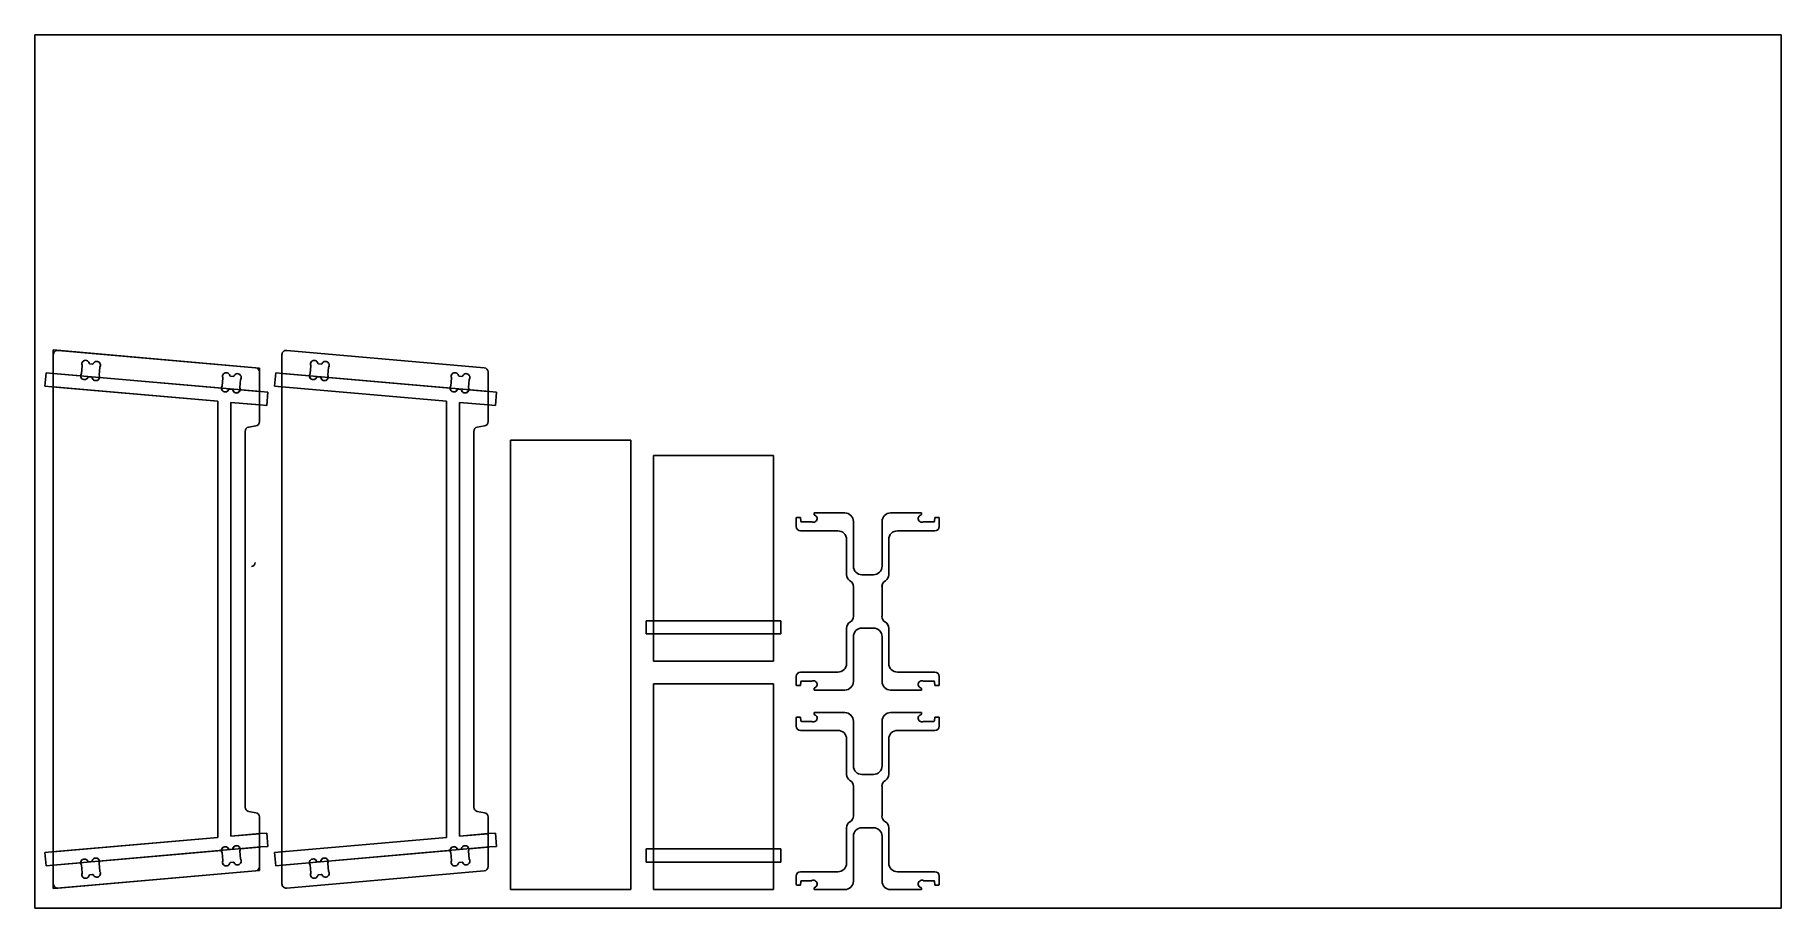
# Model space of a CAD drawing. Extents: x 0 to 2440, y 4 to 1224.
import ezdxf

# ---------------------------------------------------------------- set-up
doc = ezdxf.new("R2010")
doc.units = 0
doc.layers.get('0').update_dxf_attribs({"linetype": 'CONTINUOUS'})
for name, color, linetype in [('BOX_STOCK', 1, 'CONTINUOUS'), ('POCKETS', 171, 'CONTINUOUS'), ('PROFILES_INSIDE', 4, 'CONTINUOUS'), ('PROFILES_OUTSIDE', 6, 'CONTINUOUS')]:
    doc.layers.add(name, color=color, linetype=linetype)

msp = doc.modelspace()

# ---------------------------------------------------------------- linework, layer by layer
at = {"color": 7, "linetype": 'CONTINUOUS'}
for p, q in [((32.5, 783.6), (308.5, 759.4)), ((628, 759.4), (352, 783.6)), ((25.9, 751.4), (25.9, 777.6)), ((65.1, 750.9), (66.1, 762.3)), ((76.8, 764.8), (80.8, 764.5)), ((91, 760.1), (90, 748.7)), ((345.4, 777.6), (345.4, 751.4)), ((384.7, 750.9), (385.7, 762.3)), ((396.4, 764.8), (400.5, 764.4)), ((410.6, 760.1), (409.6, 748.7)), ((25.9, 751.4), (64.3, 748)), ((25.9, 751.4), (25.9, 732.6)), ((25.9, 83), (25.9, 732.6)), ((255.6, 712.5), (25.9, 732.6)), ((75.2, 746.5), (79.2, 746.2)), ((90.3, 745.7), (260.9, 730.8)), ((261.8, 733.7), (262.8, 745.1)), ((273.5, 747.6), (277.5, 747.2)), ((287.7, 742.9), (286.7, 731.5)), ((313.9, 753.4), (313.9, 726.2)), ((383.9, 748), (345.4, 751.4)), ((345.4, 732.6), (345.4, 751.4)), ((345.4, 732.6), (345.4, 83)), ((345.4, 732.6), (575.1, 712.5)), ((394.8, 746.5), (398.9, 746.2)), ((580.4, 730.8), (409.9, 745.7)), ((581.2, 733.7), (582.2, 745.1)), ((593, 747.6), (597, 747.2)), ((607.1, 742.9), (606.1, 731.5)), ((633.4, 726.2), (633.4, 753.4)), ((255.6, 103.1), (255.6, 712.5)), ((271.9, 729.3), (275.9, 729)), ((273.9, 710.9), (273.9, 104.7)), ((313.9, 707.4), (273.9, 710.9)), ((287, 728.5), (313.9, 726.2)), ((313.9, 707.4), (313.9, 726.2)), ((575.1, 712.5), (575.1, 103.1)), ((591.4, 729.3), (595.4, 729)), ((593.4, 104.7), (593.4, 710.9)), ((593.4, 710.9), (633.4, 707.4)), ((633.4, 726.2), (606.4, 728.5)), ((633.4, 726.2), (633.4, 707.4)), ((313.9, 707.4), (313.9, 684)), ((633.4, 684), (633.4, 707.4)), ((293.9, 145.3), (293.9, 670.4)), ((298.9, 676.3), (309, 678.1)), ((613.4, 670.4), (613.4, 145.3)), ((628.5, 678.1), (618.4, 676.3)), ((664.9, 658.1), (664.9, 30.1)), ((832.9, 658.1), (664.9, 658.1)), ((832.9, 30.1), (832.9, 658.1)), ((1032.4, 636.6), (864.4, 636.6)), ((864.4, 636.6), (864.4, 405.9)), ((1032.4, 405.9), (1032.4, 636.6)), ((1063.9, 549.2), (1063.9, 537.4)), ((1064.9, 550.2), (1070.1, 550.2)), ((1070.1, 550.2), (1070.5, 544.9)), ((1071.5, 543.9), (1085.4, 543.9)), ((1088.9, 556.4), (1088.9, 554.4)), ((1131.9, 556.4), (1088.9, 556.4)), ((1143.9, 482), (1143.9, 544.4)), ((1183.9, 544.4), (1183.9, 482)), ((1238.9, 556.4), (1195.9, 556.4)), ((1238.9, 554.4), (1238.9, 556.4)), ((1242.3, 543.9), (1256.3, 543.9)), ((1257.3, 544.9), (1257.6, 550.2)), ((1257.6, 550.2), (1262.9, 550.2)), ((1263.9, 537.4), (1263.9, 549.2)), ((1069.9, 531.4), (1122.3, 531.4)), ((1134.3, 519.4), (1134.3, 470)), ((1193.4, 470), (1193.4, 519.4)), ((1205.4, 531.4), (1257.9, 531.4)), ((1171.9, 470), (1155.9, 470)), ((1143.9, 453.5), (1143.9, 412)), ((1183.9, 412), (1183.9, 453.5)), ((1032.4, 405.9), (864.4, 405.9)), ((864.4, 387.7), (864.4, 405.9)), ((1032.4, 405.9), (1032.4, 387.7)), ((1134.3, 395.5), (1134.3, 346)), ((1155.9, 395.5), (1171.9, 395.5)), ((1193.4, 346), (1193.4, 395.5)), ((864.4, 387.7), (864.4, 349.1)), ((864.4, 387.7), (1032.4, 387.7)), ((1032.4, 349.1), (1032.4, 387.7)), ((1143.9, 321), (1143.9, 383.5)), ((1183.9, 383.5), (1183.9, 321)), ((864.4, 349.1), (1032.4, 349.1)), ((1032.4, 317.6), (864.4, 317.6)), ((864.4, 317.6), (864.4, 86.9)), ((1032.4, 86.9), (1032.4, 317.6)), ((1063.9, 328), (1063.9, 316.2)), ((1122.3, 334), (1069.9, 334)), ((1070.5, 320.6), (1070.1, 315.2)), ((1085.4, 321.5), (1071.5, 321.5)), ((1257.9, 334), (1205.4, 334)), ((1256.3, 321.5), (1242.3, 321.5)), ((1257.6, 315.2), (1257.3, 320.6)), ((1263.9, 316.2), (1263.9, 328)), ((1070.1, 315.2), (1064.9, 315.2)), ((1088.9, 311), (1088.9, 309)), ((1088.9, 309), (1131.9, 309)), ((1195.9, 309), (1238.9, 309)), ((1238.9, 309), (1238.9, 311)), ((1262.9, 315.2), (1257.6, 315.2)), ((1063.9, 270.3), (1063.9, 258.5)), ((1064.9, 271.3), (1070.1, 271.3)), ((1070.1, 271.3), (1070.5, 266)), ((1088.9, 277.5), (1088.9, 275.5)), ((1131.9, 277.5), (1088.9, 277.5)), ((1238.9, 277.5), (1195.9, 277.5)), ((1238.9, 275.5), (1238.9, 277.5)), ((1257.3, 266), (1257.6, 271.3)), ((1257.6, 271.3), (1262.9, 271.3)), ((1263.9, 258.5), (1263.9, 270.3)), ((1069.9, 252.5), (1122.3, 252.5)), ((1071.5, 265), (1085.4, 265)), ((1143.9, 203), (1143.9, 265.5)), ((1183.9, 265.5), (1183.9, 203)), ((1205.4, 252.5), (1257.9, 252.5)), ((1242.3, 265), (1256.3, 265)), ((1134.3, 240.5), (1134.3, 191)), ((1193.4, 191), (1193.4, 240.5)), ((1143.9, 174.5), (1143.9, 133.1)), ((1171.9, 191), (1155.9, 191)), ((1183.9, 133.1), (1183.9, 174.5)), ((309, 137.6), (298.9, 139.4)), ((313.9, 131.7), (313.9, 108.2)), ((618.4, 139.4), (628.5, 137.6)), ((633.4, 108.2), (633.4, 131.7)), ((25.9, 83), (255.6, 103.1)), ((273.9, 104.7), (313.9, 108.2)), ((313.9, 89.5), (313.9, 108.2)), ((575.1, 103.1), (345.4, 83)), ((633.4, 108.2), (593.4, 104.7)), ((633.4, 108.2), (633.4, 89.5)), ((1134.3, 116.6), (1134.3, 67.1)), ((1143.9, 42.1), (1143.9, 104.6)), ((1155.9, 116.6), (1171.9, 116.6)), ((1183.9, 104.6), (1183.9, 42.1)), ((1193.4, 67.1), (1193.4, 116.6)), ((25.9, 83), (25.9, 64.3)), ((260.9, 84.9), (90.3, 69.9)), ((262.8, 70.6), (261.8, 82)), ((275.9, 86.7), (271.9, 86.3)), ((286.7, 84.1), (287.7, 72.8)), ((313.9, 89.5), (287, 87.1)), ((313.9, 89.5), (313.9, 62.2)), ((345.4, 64.3), (345.4, 83)), ((409.9, 69.9), (580.4, 84.9)), ((582.2, 70.6), (581.2, 82)), ((595.4, 86.7), (591.4, 86.3)), ((606.1, 84.1), (607.1, 72.8)), ((606.4, 87.1), (633.4, 89.5)), ((633.4, 62.2), (633.4, 89.5)), ((864.4, 86.9), (1032.4, 86.9)), ((864.4, 68.6), (864.4, 86.9)), ((1032.4, 86.9), (1032.4, 68.6)), ((64.3, 67.6), (25.9, 64.3)), ((25.9, 38.1), (25.9, 64.3)), ((308.5, 56.2), (32.5, 32.1)), ((66.1, 53.4), (65.1, 64.8)), ((79.2, 69.5), (75.2, 69.1)), ((80.8, 51.2), (76.8, 50.8)), ((90, 66.9), (91, 55.6)), ((277.5, 68.4), (273.5, 68.1)), ((345.4, 64.3), (383.9, 67.7)), ((345.4, 64.3), (345.4, 38.1)), ((352, 32.1), (628, 56.2)), ((385.7, 53.4), (384.7, 64.8)), ((398.9, 69.5), (394.8, 69.1)), ((400.5, 51.2), (396.4, 50.9)), ((409.6, 66.9), (410.6, 55.6)), ((597, 68.4), (593, 68.1)), ((864.4, 68.6), (864.4, 30.1)), ((1032.4, 68.6), (864.4, 68.6)), ((1032.4, 30.1), (1032.4, 68.6)), ((1063.9, 49.1), (1063.9, 37.3)), ((1122.3, 55.1), (1069.9, 55.1)), ((1257.9, 55.1), (1205.4, 55.1)), ((1263.9, 37.3), (1263.9, 49.1)), ((664.9, 30.1), (832.9, 30.1)), ((864.4, 30.1), (1032.4, 30.1)), ((1070.1, 36.3), (1064.9, 36.3)), ((1070.5, 41.6), (1070.1, 36.3)), ((1085.4, 42.6), (1071.5, 42.6)), ((1088.9, 32.1), (1088.9, 30.1)), ((1088.9, 30.1), (1131.9, 30.1)), ((1195.9, 30.1), (1238.9, 30.1)), ((1238.9, 30.1), (1238.9, 32.1)), ((1256.3, 42.6), (1242.3, 42.6)), ((1257.6, 36.3), (1257.3, 41.6)), ((1262.9, 36.3), (1257.6, 36.3))]:
    msp.add_line(p, q, dxfattribs=at)
for centre, radius, start, end in [((31.9, 777.6), 6, 85, 180), ((351.4, 777.6), 6, 85, 180), ((70.9, 764.5), 5.17, 12.6005, 199.8878), ((65.1, 762.4), 1, 355, 19.8878), ((76.9, 765.8), 1, 192.6005, 265.0001), ((80.9, 765.5), 1, 265.0001, 337.3995), ((86.6, 763.1), 5.17, 330.1122, 157.3995), ((92, 760), 1, 150.1122, 175), ((307.9, 753.4), 6, 360, 85), ((390.5, 764.4), 5.17, 12.6005, 199.8878), ((384.7, 762.3), 1, 355, 19.8878), ((396.5, 765.8), 1, 192.6005, 265.0001), ((400.5, 765.4), 1, 265.0001, 337.3995), ((406.2, 763.1), 5.17, 330.1122, 157.3995), ((411.6, 760), 1, 150.1122, 175), ((627.4, 753.4), 6, 360, 85), ((69.4, 747.9), 5.17, 150.1121, 178.9447), ((69.4, 747.9), 5.17, 178.9447, 337.3995), ((64.1, 751), 1, 330.1121, 355), ((75.1, 745.5), 1, 85.0001, 157.3995), ((79.1, 745.2), 1, 12.6005, 85.0001), ((85.2, 746.5), 5.17, 192.6005, 351.0552), ((91, 748.6), 1, 175, 199.8879), ((85.2, 746.5), 5.17, 351.0552, 19.8879), ((266.1, 730.7), 5.17, 150.1121, 178.9447), ((260.8, 733.8), 1, 330.1121, 355), ((267.6, 747.2), 5.17, 12.6005, 199.8878), ((261.8, 745.1), 1, 355, 19.8878), ((273.6, 748.6), 1, 192.6005, 265.0001), ((277.6, 748.2), 1, 265.0001, 337.3995), ((283.3, 745.9), 5.17, 330.1122, 157.3995), ((288.7, 742.8), 1, 150.1122, 175), ((389, 747.9), 5.17, 150.1121, 178.9447), ((389, 747.9), 5.17, 178.9447, 337.3995), ((383.7, 751), 1, 330.1121, 355), ((394.7, 745.5), 1, 85.0001, 157.3995), ((398.8, 745.2), 1, 12.6005, 85.0001), ((404.8, 746.5), 5.17, 192.6005, 351.0552), ((410.6, 748.6), 1, 175, 199.8879), ((404.8, 746.5), 5.17, 351.0552, 19.8879), ((585.6, 730.7), 5.17, 150.1121, 178.9447), ((580.2, 733.8), 1, 330.1121, 355), ((587, 747.2), 5.17, 12.6005, 199.8878), ((581.2, 745.1), 1, 355, 19.8878), ((593.1, 748.6), 1, 192.6005, 265.0001), ((597.1, 748.2), 1, 265.0001, 337.3995), ((602.8, 745.9), 5.17, 330.1122, 157.3995), ((608.1, 742.8), 1, 150.1122, 175), ((266.1, 730.7), 5.17, 178.9447, 337.3995), ((271.8, 728.3), 1, 85.0001, 157.3995), ((275.8, 728), 1, 12.6005, 85.0001), ((281.9, 729.3), 5.17, 192.6005, 351.0552), ((287.7, 731.4), 1, 175, 199.8879), ((281.9, 729.3), 5.17, 351.0552, 19.8879), ((585.6, 730.7), 5.17, 178.9447, 337.3995), ((591.3, 728.3), 1, 85.0001, 157.3995), ((595.3, 728), 1, 12.6005, 85.0001), ((601.3, 729.3), 5.17, 192.6005, 351.0552), ((607.1, 731.4), 1, 175, 199.8879), ((601.3, 729.3), 5.17, 351.0552, 19.8879), ((307.9, 684), 6, 280, 360), ((627.4, 684), 6, 280, 360), ((299.9, 670.4), 6, 100, 180), ((619.4, 670.4), 6, 100, 180), ((1064.9, 549.2), 1, 90, 180), ((1069.9, 537.4), 6, 180, 270), ((1071.5, 544.9), 1, 183.6619, 270), ((1085.4, 542.9), 1, 65.1121, 90), ((1088, 548.5), 5.17, 245.1121, 72.3995), ((1089.9, 554.4), 1, 180, 252.3995), ((1131.9, 544.4), 12, 0, 90), ((1195.9, 544.4), 12, 90, 180), ((1239.7, 548.5), 5.17, 107.6005, 294.8879), ((1237.9, 554.4), 1, 287.6005, 0), ((1242.3, 542.9), 1, 90, 114.8879), ((1256.3, 544.9), 1, 270, 356.3381), ((1257.9, 537.4), 6, 270, 0), ((1262.9, 549.2), 1, 0, 90), ((1122.3, 519.4), 12, 0, 90), ((1205.4, 519.4), 12, 90, 180), ((1143.9, 470), 9.53, 180, 240), ((1155.9, 482), 12, 180, 270), ((1171.9, 482), 12, 270, 0), ((1183.9, 470), 9.52, 300, 0), ((1134.3, 453.5), 9.53, 0, 60), ((1193.4, 453.5), 9.52, 120, 180), ((1143.9, 395.5), 9.53, 120, 180), ((1134.3, 412), 9.53, 300, 0), ((1155.9, 383.5), 12, 90, 180), ((1171.9, 383.5), 12, 0, 90), ((1193.4, 412), 9.53, 180, 240), ((1183.9, 395.5), 9.52, 0, 60), ((1122.3, 346), 12, 270, 0), ((1205.4, 346), 12, 180, 270), ((1069.9, 328), 6, 90, 180), ((1071.5, 320.5), 1, 90, 176.3381), ((1085.4, 322.5), 1, 270, 294.8879), ((1088, 316.9), 5.17, 287.6005, 114.8879), ((1131.9, 321), 12, 270, 0), ((1195.9, 321), 12, 180, 270), ((1239.7, 316.9), 5.17, 65.1121, 252.3995), ((1242.3, 322.5), 1, 245.1121, 270), ((1256.3, 320.5), 1, 3.6619, 90), ((1257.9, 328), 6, 0, 90), ((1064.9, 316.2), 1, 180, 270), ((1089.9, 311), 1, 107.6005, 180), ((1237.9, 311), 1, 0, 72.3995), ((1262.9, 316.2), 1, 270, 0), ((1064.9, 270.3), 1, 90, 180), ((1088, 269.6), 5.17, 245.1121, 72.3995), ((1089.9, 275.5), 1, 180, 252.3995), ((1131.9, 265.5), 12, 0, 90), ((1195.9, 265.5), 12, 90, 180), ((1239.7, 269.6), 5.17, 107.6005, 294.8879), ((1237.9, 275.5), 1, 287.6005, 0), ((1262.9, 270.3), 1, 0, 90), ((1069.9, 258.5), 6, 180, 270), ((1071.5, 266), 1, 183.6619, 270), ((1085.4, 264), 1, 65.1121, 90), ((1122.3, 240.5), 12, 0, 90), ((1205.4, 240.5), 12, 90, 180), ((1242.3, 264), 1, 90, 114.8879), ((1256.3, 266), 1, 270, 356.3381), ((1257.9, 258.5), 6, 270, 0), ((1155.9, 203), 12, 180, 270), ((1171.9, 203), 12, 270, 0), ((1143.9, 191), 9.52, 180, 240), ((1134.3, 174.5), 9.53, 0, 60), ((1193.4, 174.5), 9.53, 120, 180), ((1183.9, 191), 9.53, 300, 0), ((299.9, 145.3), 6, 180, 260), ((307.9, 131.7), 6, 0, 80), ((619.4, 145.3), 6, 180, 260), ((627.4, 131.7), 6, 0, 80), ((1143.9, 116.6), 9.53, 120, 180), ((1134.3, 133.1), 9.53, 300, 0), ((1193.4, 133.1), 9.53, 180, 240), ((1183.9, 116.6), 9.53, 0, 60), ((1155.9, 104.6), 12, 90, 180), ((1171.9, 104.6), 12, 0, 90), ((85.2, 69.1), 5.17, 8.9447, 167.3995), ((266.1, 84.9), 5.17, 22.6005, 181.0552), ((266.1, 84.9), 5.17, 181.0552, 209.8878), ((260.8, 81.9), 1, 5, 29.8878), ((271.8, 87.3), 1, 202.6005, 275.0001), ((275.8, 87.7), 1, 275.0001, 347.3995), ((281.9, 86.3), 5.17, 8.9447, 167.3995), ((281.9, 86.3), 5.17, 340.1122, 8.9447), ((287.7, 84.2), 1, 160.1122, 185), ((404.8, 69.1), 5.17, 8.9447, 167.3995), ((585.6, 84.9), 5.17, 22.6005, 181.0552), ((585.6, 84.9), 5.17, 181.0552, 209.8878), ((580.2, 81.9), 1, 5, 29.8878), ((591.3, 87.3), 1, 202.6005, 275.0001), ((595.3, 87.7), 1, 275.0001, 347.3995), ((601.3, 86.3), 5.17, 8.9447, 167.3995), ((607.1, 84.2), 1, 160.1122, 185), ((601.3, 86.3), 5.17, 340.1122, 8.9447), ((69.4, 67.7), 5.17, 22.6005, 181.0552), ((69.4, 67.7), 5.17, 181.0552, 209.8878), ((64.1, 64.7), 1, 5, 29.8878), ((70.9, 51.2), 5.17, 160.1121, 347.3995), ((65.1, 53.3), 1, 340.1121, 5), ((75.1, 70.1), 1, 202.6005, 275.0001), ((76.9, 49.8), 1, 95.0001, 167.3995), ((79.1, 70.5), 1, 275.0001, 347.3995), ((80.9, 50.2), 1, 22.6005, 95.0001), ((86.6, 52.6), 5.17, 202.6005, 29.8879), ((85.2, 69.1), 5.17, 340.1122, 8.9447), ((91, 67), 1, 160.1122, 185), ((92, 55.6), 1, 185, 209.8879), ((267.6, 68.4), 5.17, 160.1121, 347.3995), ((261.8, 70.5), 1, 340.1121, 5), ((273.6, 67.1), 1, 95.0001, 167.3995), ((277.6, 67.4), 1, 22.6005, 95.0001), ((283.3, 69.8), 5.17, 202.6005, 29.8879), ((288.7, 72.9), 1, 185, 209.8879), ((307.9, 62.2), 6, 275, 0), ((389, 67.8), 5.17, 22.6005, 181.0552), ((389, 67.8), 5.17, 181.0552, 209.8878), ((383.7, 64.7), 1, 5, 29.8878), ((390.5, 51.2), 5.17, 160.1121, 347.3995), ((384.7, 53.3), 1, 340.1121, 5), ((394.7, 70.1), 1, 202.6005, 275.0001), ((396.5, 49.9), 1, 95.0001, 167.3995), ((398.8, 70.5), 1, 275.0001, 347.3995), ((400.5, 50.2), 1, 22.6005, 95.0001), ((406.2, 52.6), 5.17, 202.6005, 29.8879), ((410.6, 67), 1, 160.1122, 185), ((404.8, 69.1), 5.17, 340.1122, 8.9447), ((411.6, 55.7), 1, 185, 209.8879), ((587, 68.4), 5.17, 160.1121, 347.3995), ((581.2, 70.5), 1, 340.1121, 5), ((593.1, 67.1), 1, 95.0001, 167.3995), ((597.1, 67.4), 1, 22.6005, 95.0001), ((602.8, 69.8), 5.17, 202.6005, 29.8879), ((608.1, 72.9), 1, 185, 209.8879), ((627.4, 62.2), 6, 275, 0), ((1069.9, 49.1), 6, 90, 180), ((1122.3, 67.1), 12, 270, 0), ((1205.4, 67.1), 12, 180, 270), ((1257.9, 49.1), 6, 0, 90), ((31.9, 38.1), 6, 180, 275), ((351.4, 38.1), 6, 180, 275), ((1064.9, 37.3), 1, 180, 270), ((1071.5, 41.6), 1, 90, 176.3381), ((1085.4, 43.6), 1, 270, 294.8879), ((1088, 38), 5.17, 287.6005, 114.8879), ((1089.9, 32.1), 1, 107.6005, 180), ((1131.9, 42.1), 12, 270, 0), ((1195.9, 42.1), 12, 180, 270), ((1239.7, 38), 5.17, 65.1121, 252.3995), ((1237.9, 32.1), 1, 0, 72.3995), ((1242.3, 43.6), 1, 245.1121, 270), ((1256.3, 41.6), 1, 3.6619, 90), ((1262.9, 37.3), 1, 270, 0)]:
    msp.add_arc(centre, radius, start, end, dxfattribs=at)
at = {"layer": 'BOX_STOCK'}
for p, q in [((2440.2, 1224.3), (0.2, 1224.3)), ((0.2, 1224.3), (0.2, 4.3)), ((2440.2, 4.3), (2440.2, 1224.3)), ((0.2, 4.3), (2440.2, 4.3))]:
    msp.add_line(p, q, dxfattribs=at)
at = {"layer": 'POCKETS'}
for p, q in [((15.7, 752.3), (14, 733.6)), ((14, 733.6), (24, 732.8)), ((25.6, 751.4), (15.7, 752.3)), ((24, 732.8), (255.6, 712.5)), ((315.9, 726), (25.6, 751.4)), ((336.7, 752.1), (335.1, 733.5)), ((335.1, 733.5), (345.1, 732.6)), ((346.7, 751.2), (336.7, 752.1)), ((345.1, 732.6), (575.1, 712.5)), ((635.4, 726), (346.7, 751.2)), ((255.6, 712.5), (255.6, 103.1)), ((273.9, 710.9), (314.3, 707.4)), ((273.9, 104.7), (273.9, 710.9)), ((325.8, 725.1), (315.9, 726)), ((324.2, 706.5), (325.8, 725.1)), ((575.1, 712.5), (575.1, 103.1)), ((593.4, 710.9), (633.7, 707.4)), ((593.4, 104.7), (593.4, 710.9)), ((645.3, 725.1), (635.4, 726)), ((643.7, 706.5), (645.3, 725.1)), ((314.3, 707.4), (324.2, 706.5)), ((633.7, 707.4), (643.7, 706.5)), ((1042.4, 405.9), (854.4, 405.9)), ((854.4, 405.9), (854.4, 387.7)), ((1042.4, 387.7), (1042.4, 405.9)), ((854.4, 387.7), (1042.4, 387.7)), ((255.6, 103.1), (24, 82.9)), ((314.3, 108.3), (273.9, 104.7)), ((324.2, 109.1), (314.3, 108.3)), ((325.8, 90.5), (324.2, 109.1)), ((575.1, 103.1), (345.1, 83)), ((633.7, 108.3), (593.4, 104.7)), ((643.7, 109.1), (633.7, 108.3)), ((645.3, 90.5), (643.7, 109.1)), ((24, 82.9), (14, 82)), ((14, 82), (15.7, 63.4)), ((25.6, 64.3), (315.9, 89.7)), ((315.9, 89.7), (325.8, 90.5)), ((345.1, 83), (335.1, 82.1)), ((335.1, 82.1), (336.7, 63.5)), ((346.7, 64.4), (635.4, 89.7)), ((635.4, 89.7), (645.3, 90.5)), ((1042.4, 86.9), (854.4, 86.9)), ((854.4, 86.9), (854.4, 68.6)), ((1042.4, 68.6), (1042.4, 86.9)), ((15.7, 63.4), (25.6, 64.3)), ((336.7, 63.5), (346.7, 64.4)), ((854.4, 68.6), (1042.4, 68.6))]:
    msp.add_line(p, q, dxfattribs=at)
at = {"layer": 'PROFILES_INSIDE'}
for p, q in [((66.1, 762.3), (65.1, 750.9)), ((80.8, 764.5), (76.8, 764.8)), ((90, 748.7), (91, 760.1)), ((385.7, 762.3), (384.7, 750.9)), ((400.5, 764.4), (396.4, 764.8)), ((409.6, 748.7), (410.6, 760.1)), ((75.2, 746.5), (79.2, 746.2)), ((262.8, 745.1), (261.8, 733.7)), ((277.5, 747.2), (273.5, 747.6)), ((286.7, 731.5), (287.7, 742.9)), ((394.8, 746.5), (398.9, 746.2)), ((582.2, 745.1), (581.2, 733.7)), ((597, 747.2), (593, 747.6)), ((606.1, 731.5), (607.1, 742.9)), ((271.9, 729.3), (275.9, 729)), ((591.4, 729.3), (595.4, 729)), ((261.8, 82), (262.8, 70.6)), ((275.9, 86.7), (271.9, 86.3)), ((287.7, 72.8), (286.7, 84.1)), ((581.2, 82), (582.2, 70.6)), ((595.4, 86.7), (591.4, 86.3)), ((607.1, 72.8), (606.1, 84.1)), ((65.1, 64.8), (66.1, 53.4)), ((79.2, 69.5), (75.2, 69.1)), ((76.8, 50.8), (80.8, 51.2)), ((91, 55.6), (90, 66.9)), ((273.5, 68.1), (277.5, 68.4)), ((384.7, 64.8), (385.7, 53.4)), ((398.9, 69.5), (394.8, 69.1)), ((396.4, 50.9), (400.5, 51.2)), ((410.6, 55.6), (409.6, 66.9)), ((593, 68.1), (597, 68.4))]:
    msp.add_line(p, q, dxfattribs=at)
for centre, radius, start, end in [((70.9, 764.5), 5.17, 12.6005, 199.8878), ((65.1, 762.4), 1, 355, 19.8878), ((76.9, 765.8), 1, 192.6005, 265.0001), ((80.9, 765.5), 1, 265.0001, 337.3995), ((86.6, 763.1), 5.17, 330.1122, 157.3995), ((92, 760), 1, 150.1122, 175), ((390.5, 764.4), 5.17, 12.6005, 199.8878), ((384.7, 762.3), 1, 355, 19.8878), ((396.5, 765.8), 1, 192.6005, 265.0001), ((400.5, 765.4), 1, 265.0001, 337.3995), ((406.2, 763.1), 5.17, 330.1122, 157.3995), ((411.6, 760), 1, 150.1122, 175), ((69.4, 747.9), 5.17, 150.1121, 337.3995), ((64.1, 751), 1, 330.1121, 355), ((75.1, 745.5), 1, 85.0001, 157.3995), ((79.1, 745.2), 1, 12.6005, 85.0001), ((85.2, 746.5), 5.17, 192.6005, 19.8879), ((91, 748.6), 1, 175, 199.8879), ((266.1, 730.7), 5.17, 150.1121, 337.3995), ((260.8, 733.8), 1, 330.1121, 355), ((267.6, 747.2), 5.17, 12.6005, 199.8878), ((261.8, 745.1), 1, 355, 19.8878), ((273.6, 748.6), 1, 192.6005, 265.0001), ((277.6, 748.2), 1, 265.0001, 337.3995), ((283.3, 745.9), 5.17, 330.1122, 157.3995), ((288.7, 742.8), 1, 150.1122, 175), ((389, 747.9), 5.17, 150.1121, 337.3995), ((383.7, 751), 1, 330.1121, 355), ((394.7, 745.5), 1, 85.0001, 157.3995), ((398.8, 745.2), 1, 12.6005, 85.0001), ((404.8, 746.5), 5.17, 192.6005, 19.8879), ((410.6, 748.6), 1, 175, 199.8879), ((585.6, 730.7), 5.17, 150.1121, 337.3995), ((580.2, 733.8), 1, 330.1121, 355), ((587, 747.2), 5.17, 12.6005, 199.8878), ((581.2, 745.1), 1, 355, 19.8878), ((593.1, 748.6), 1, 192.6005, 265.0001), ((597.1, 748.2), 1, 265.0001, 337.3995), ((602.8, 745.9), 5.17, 330.1122, 157.3995), ((608.1, 742.8), 1, 150.1122, 175), ((271.8, 728.3), 1, 85.0001, 157.3995), ((275.8, 728), 1, 12.6005, 85.0001), ((281.9, 729.3), 5.17, 192.6005, 19.8879), ((287.7, 731.4), 1, 175, 199.8879), ((591.3, 728.3), 1, 85.0001, 157.3995), ((595.3, 728), 1, 12.6005, 85.0001), ((601.3, 729.3), 5.17, 192.6005, 19.8879), ((607.1, 731.4), 1, 175, 199.8879), ((301.9, 487.4), 6, 280, 0), ((85.2, 69.1), 5.17, 340.1122, 167.3995), ((266.1, 84.9), 5.17, 22.6005, 209.8878), ((260.8, 81.9), 1, 5, 29.8878), ((271.8, 87.3), 1, 202.6005, 275.0001), ((275.8, 87.7), 1, 275.0001, 347.3995), ((281.9, 86.3), 5.17, 340.1122, 167.3995), ((287.7, 84.2), 1, 160.1122, 185), ((404.8, 69.1), 5.17, 340.1122, 167.3995), ((585.6, 84.9), 5.17, 22.6005, 209.8878), ((580.2, 81.9), 1, 5, 29.8878), ((591.3, 87.3), 1, 202.6005, 275.0001), ((595.3, 87.7), 1, 275.0001, 347.3995), ((601.3, 86.3), 5.17, 340.1122, 167.3995), ((607.1, 84.2), 1, 160.1122, 185), ((69.4, 67.7), 5.17, 22.6005, 209.8878), ((64.1, 64.7), 1, 5, 29.8878), ((70.9, 51.2), 5.17, 160.1121, 347.3995), ((65.1, 53.3), 1, 340.1121, 5), ((75.1, 70.1), 1, 202.6005, 275.0001), ((76.9, 49.8), 1, 95.0001, 167.3995), ((79.1, 70.5), 1, 275.0001, 347.3995), ((80.9, 50.2), 1, 22.6005, 95.0001), ((86.6, 52.6), 5.17, 202.6005, 29.8879), ((91, 67), 1, 160.1122, 185), ((92, 55.6), 1, 185, 209.8879), ((267.6, 68.4), 5.17, 160.1121, 347.3995), ((261.8, 70.5), 1, 340.1121, 5), ((273.6, 67.1), 1, 95.0001, 167.3995), ((277.6, 67.4), 1, 22.6005, 95.0001), ((283.3, 69.8), 5.17, 202.6005, 29.8879), ((288.7, 72.9), 1, 185, 209.8879), ((389, 67.8), 5.17, 22.6005, 209.8878), ((383.7, 64.7), 1, 5, 29.8878), ((390.5, 51.2), 5.17, 160.1121, 347.3995), ((384.7, 53.3), 1, 340.1121, 5), ((394.7, 70.1), 1, 202.6005, 275.0001), ((396.5, 49.9), 1, 95.0001, 167.3995), ((398.8, 70.5), 1, 275.0001, 347.3995), ((400.5, 50.2), 1, 22.6005, 95.0001), ((406.2, 52.6), 5.17, 202.6005, 29.8879), ((410.6, 67), 1, 160.1122, 185), ((411.6, 55.7), 1, 185, 209.8879), ((587, 68.4), 5.17, 160.1121, 347.3995), ((581.2, 70.5), 1, 340.1121, 5), ((593.1, 67.1), 1, 95.0001, 167.3995), ((597.1, 67.4), 1, 22.6005, 95.0001), ((602.8, 69.8), 5.17, 202.6005, 29.8879), ((608.1, 72.9), 1, 185, 209.8879)]:
    msp.add_arc(centre, radius, start, end, dxfattribs=at)
at = {"layer": 'PROFILES_OUTSIDE'}
for p, q in [((313.9, 758.9), (25.9, 784.1)), ((25.9, 784.1), (25.9, 31.5)), ((628, 759.4), (352, 783.6)), ((313.9, 684), (313.9, 758.9)), ((345.4, 777.6), (345.4, 38.1)), ((633.4, 684), (633.4, 753.4)), ((293.9, 145.3), (293.9, 670.4)), ((298.9, 676.3), (309, 678.1)), ((613.4, 145.3), (613.4, 670.4)), ((618.4, 676.3), (628.5, 678.1)), ((832.9, 658.1), (664.9, 658.1)), ((664.9, 658.1), (664.9, 30.1)), ((832.9, 30.1), (832.9, 658.1)), ((864.4, 636.6), (864.4, 349.1)), ((1032.4, 636.6), (864.4, 636.6)), ((1032.4, 349.1), (1032.4, 636.6)), ((1063.9, 549.2), (1063.9, 537.4)), ((1070.1, 550.2), (1064.9, 550.2)), ((1070.5, 544.9), (1070.1, 550.2)), ((1085.4, 543.9), (1071.5, 543.9)), ((1088.9, 556.4), (1088.9, 554.4)), ((1131.9, 556.4), (1088.9, 556.4)), ((1143.9, 482), (1143.9, 544.4)), ((1183.9, 544.4), (1183.9, 482)), ((1238.9, 556.4), (1195.9, 556.4)), ((1238.9, 554.4), (1238.9, 556.4)), ((1256.3, 543.9), (1242.3, 543.9)), ((1257.6, 550.2), (1257.3, 544.9)), ((1262.9, 550.2), (1257.6, 550.2)), ((1263.9, 537.4), (1263.9, 549.2)), ((1069.9, 531.4), (1122.3, 531.4)), ((1134.3, 519.4), (1134.3, 470)), ((1193.4, 470), (1193.4, 519.4)), ((1205.4, 531.4), (1257.9, 531.4)), ((1171.9, 470), (1155.9, 470)), ((1143.9, 453.5), (1143.9, 412)), ((1183.9, 412), (1183.9, 453.5)), ((1134.3, 395.5), (1134.3, 346)), ((1155.9, 395.5), (1171.9, 395.5)), ((1193.4, 346), (1193.4, 395.5)), ((1143.9, 321), (1143.9, 383.5)), ((1183.9, 383.5), (1183.9, 321)), ((864.4, 349.1), (1032.4, 349.1)), ((1032.4, 317.6), (864.4, 317.6)), ((864.4, 317.6), (864.4, 30.1)), ((1032.4, 30.1), (1032.4, 317.6)), ((1063.9, 328), (1063.9, 316.2)), ((1122.3, 334), (1069.9, 334)), ((1070.1, 315.2), (1070.5, 320.6)), ((1071.5, 321.5), (1085.4, 321.5)), ((1257.9, 334), (1205.4, 334)), ((1242.3, 321.5), (1256.3, 321.5)), ((1257.3, 320.6), (1257.6, 315.2)), ((1263.9, 316.2), (1263.9, 328)), ((1064.9, 315.2), (1070.1, 315.2)), ((1088.9, 311), (1088.9, 309)), ((1088.9, 309), (1131.9, 309)), ((1195.9, 309), (1238.9, 309)), ((1238.9, 309), (1238.9, 311)), ((1257.6, 315.2), (1262.9, 315.2)), ((1063.9, 270.3), (1063.9, 258.5)), ((1070.1, 271.3), (1064.9, 271.3)), ((1070.5, 266), (1070.1, 271.3)), ((1088.9, 277.5), (1088.9, 275.5)), ((1131.9, 277.5), (1088.9, 277.5)), ((1238.9, 277.5), (1195.9, 277.5)), ((1238.9, 275.5), (1238.9, 277.5)), ((1257.6, 271.3), (1257.3, 266)), ((1262.9, 271.3), (1257.6, 271.3)), ((1263.9, 258.5), (1263.9, 270.3)), ((1069.9, 252.5), (1122.3, 252.5)), ((1085.4, 265), (1071.5, 265)), ((1143.9, 203), (1143.9, 265.5)), ((1183.9, 265.5), (1183.9, 203)), ((1205.4, 252.5), (1257.9, 252.5)), ((1256.3, 265), (1242.3, 265)), ((1134.3, 240.5), (1134.3, 191)), ((1193.4, 191), (1193.4, 240.5)), ((1143.9, 174.5), (1143.9, 133.1)), ((1171.9, 191), (1155.9, 191)), ((1183.9, 133.1), (1183.9, 174.5)), ((309, 137.6), (298.9, 139.4)), ((313.9, 56.7), (313.9, 131.7)), ((628.5, 137.6), (618.4, 139.4)), ((633.4, 62.2), (633.4, 131.7)), ((1134.3, 116.6), (1134.3, 67.1)), ((1143.9, 42.1), (1143.9, 104.6)), ((1155.9, 116.6), (1171.9, 116.6)), ((1183.9, 104.6), (1183.9, 42.1)), ((1193.4, 67.1), (1193.4, 116.6)), ((25.9, 31.5), (313.9, 56.7)), ((352, 32.1), (628, 56.2)), ((1063.9, 49.1), (1063.9, 37.3)), ((1122.3, 55.1), (1069.9, 55.1)), ((1257.9, 55.1), (1205.4, 55.1)), ((1263.9, 37.3), (1263.9, 49.1)), ((664.9, 30.1), (832.9, 30.1)), ((864.4, 30.1), (1032.4, 30.1)), ((1064.9, 36.3), (1070.1, 36.3)), ((1070.1, 36.3), (1070.5, 41.6)), ((1071.5, 42.6), (1085.4, 42.6)), ((1088.9, 32.1), (1088.9, 30.1)), ((1088.9, 30.1), (1131.9, 30.1)), ((1195.9, 30.1), (1238.9, 30.1)), ((1238.9, 30.1), (1238.9, 32.1)), ((1242.3, 42.6), (1256.3, 42.6)), ((1257.3, 41.6), (1257.6, 36.3)), ((1257.6, 36.3), (1262.9, 36.3))]:
    msp.add_line(p, q, dxfattribs=at)
for centre, radius, start, end in [((351.4, 777.6), 6, 85, 180), ((627.4, 753.4), 6, 360, 85), ((307.9, 684), 6, 280, 360), ((627.4, 684), 6, 280, 0), ((299.9, 670.4), 6, 100, 180), ((619.4, 670.4), 6, 100, 180), ((1064.9, 549.2), 1, 90, 180), ((1069.9, 537.4), 6, 180, 270), ((1071.5, 544.9), 1, 183.6619, 270), ((1085.4, 542.9), 1, 65.1121, 90), ((1088, 548.5), 5.17, 245.1121, 72.3995), ((1089.9, 554.4), 1, 180, 252.3995), ((1131.9, 544.4), 12, 0, 90), ((1195.9, 544.4), 12, 90, 180), ((1239.7, 548.5), 5.17, 107.6005, 294.8879), ((1237.9, 554.4), 1, 287.6005, 0), ((1242.3, 542.9), 1, 90, 114.8879), ((1256.3, 544.9), 1, 270, 356.3381), ((1257.9, 537.4), 6, 270, 0), ((1262.9, 549.2), 1, 0, 90), ((1122.3, 519.4), 12, 0, 90), ((1205.4, 519.4), 12, 90, 180), ((1143.9, 470), 9.52, 180, 240), ((1155.9, 482), 12, 180, 270), ((1171.9, 482), 12, 270, 0), ((1183.9, 470), 9.53, 300, 0), ((1134.3, 453.5), 9.53, 0, 60), ((1193.4, 453.5), 9.53, 120, 180), ((1143.9, 395.5), 9.53, 120, 180), ((1134.3, 412), 9.53, 300, 0), ((1155.9, 383.5), 12, 90, 180), ((1171.9, 383.5), 12, 0, 90), ((1193.4, 412), 9.53, 180, 240), ((1183.9, 395.5), 9.53, 0, 60), ((1122.3, 346), 12, 270, 0), ((1205.4, 346), 12, 180, 270), ((1069.9, 328), 6, 90, 180), ((1071.5, 320.5), 1, 90, 176.3381), ((1085.4, 322.5), 1, 270, 294.8879), ((1088, 316.9), 5.17, 287.6005, 114.8879), ((1131.9, 321), 12, 270, 0), ((1195.9, 321), 12, 180, 270), ((1239.7, 316.9), 5.17, 65.1121, 252.3995), ((1242.3, 322.5), 1, 245.1121, 270), ((1256.3, 320.5), 1, 3.6619, 90), ((1257.9, 328), 6, 0, 90), ((1064.9, 316.2), 1, 180, 270), ((1089.9, 311), 1, 107.6005, 180), ((1237.9, 311), 1, 0, 72.3995), ((1262.9, 316.2), 1, 270, 0), ((1064.9, 270.3), 1, 90, 180), ((1088, 269.6), 5.17, 245.1121, 72.3995), ((1089.9, 275.5), 1, 180, 252.3995), ((1131.9, 265.5), 12, 0, 90), ((1195.9, 265.5), 12, 90, 180), ((1239.7, 269.6), 5.17, 107.6005, 294.8879), ((1237.9, 275.5), 1, 287.6005, 0), ((1262.9, 270.3), 1, 0, 90), ((1069.9, 258.5), 6, 180, 270), ((1071.5, 266), 1, 183.6619, 270), ((1085.4, 264), 1, 65.1121, 90), ((1122.3, 240.5), 12, 0, 90), ((1205.4, 240.5), 12, 90, 180), ((1242.3, 264), 1, 90, 114.8879), ((1256.3, 266), 1, 270, 356.3381), ((1257.9, 258.5), 6, 270, 0), ((1155.9, 203), 12, 180, 270), ((1171.9, 203), 12, 270, 0), ((1143.9, 191), 9.53, 180, 240), ((1134.3, 174.5), 9.52, 0, 60), ((1193.4, 174.5), 9.53, 120, 180), ((1183.9, 191), 9.53, 300, 0), ((299.9, 145.3), 6, 180, 260), ((307.9, 131.7), 6, 0, 80), ((619.4, 145.3), 6, 180, 260), ((627.4, 131.7), 6, 0, 80), ((1143.9, 116.6), 9.53, 120, 180), ((1134.3, 133.1), 9.52, 300, 0), ((1193.4, 133.1), 9.53, 180, 240), ((1183.9, 116.6), 9.53, 0, 60), ((1155.9, 104.6), 12, 90, 180), ((1171.9, 104.6), 12, 0, 90), ((627.4, 62.2), 6, 275, 0), ((1069.9, 49.1), 6, 90, 180), ((1122.3, 67.1), 12, 270, 0), ((1205.4, 67.1), 12, 180, 270), ((1257.9, 49.1), 6, 0, 90), ((351.4, 38.1), 6, 180, 275), ((1064.9, 37.3), 1, 180, 270), ((1071.5, 41.6), 1, 90, 176.3381), ((1085.4, 43.6), 1, 270, 294.8879), ((1088, 38), 5.17, 287.6005, 114.8879), ((1089.9, 32.1), 1, 107.6005, 180), ((1131.9, 42.1), 12, 270, 0), ((1195.9, 42.1), 12, 180, 270), ((1239.7, 38), 5.17, 65.1121, 252.3995), ((1237.9, 32.1), 1, 0, 72.3995), ((1242.3, 43.6), 1, 245.1121, 270), ((1256.3, 41.6), 1, 3.6619, 90), ((1262.9, 37.3), 1, 270, 0)]:
    msp.add_arc(centre, radius, start, end, dxfattribs=at)

doc.saveas('drawing.dxf')
